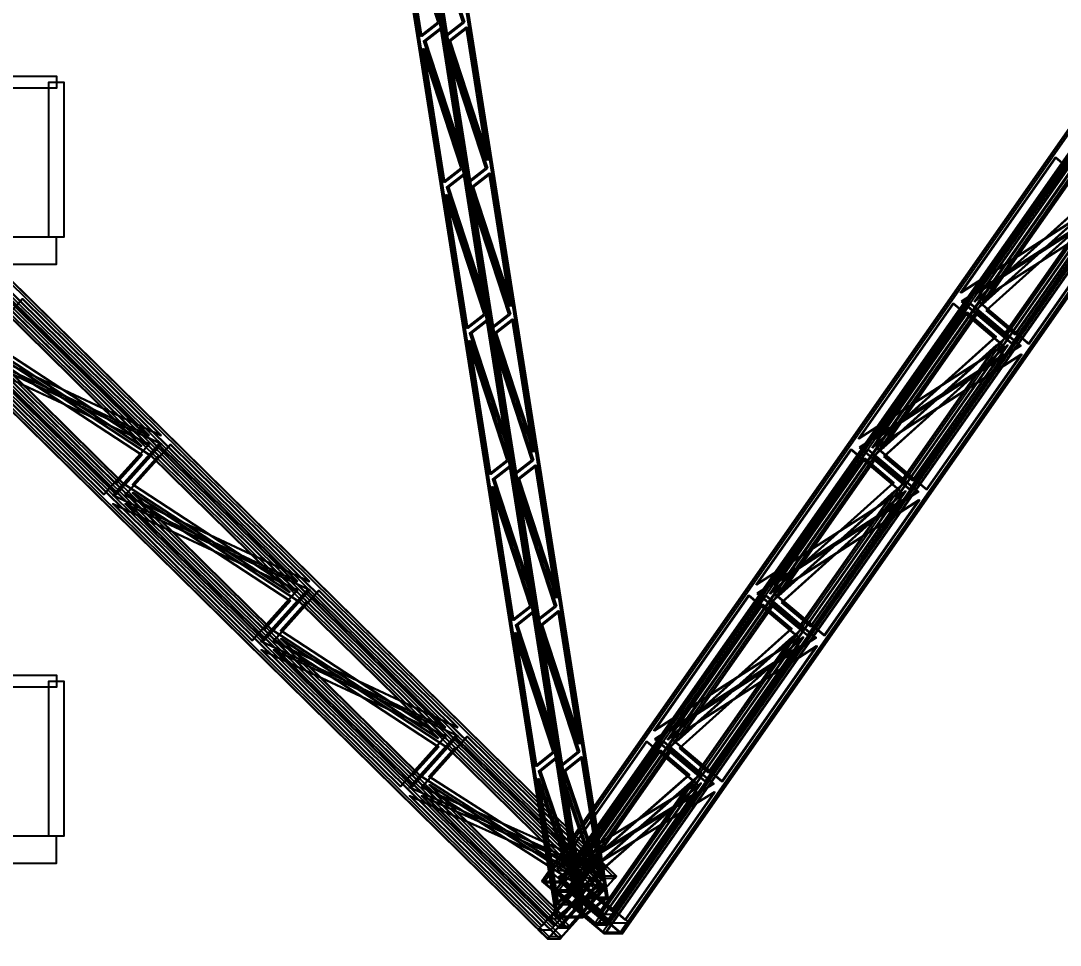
# Model space of a CAD drawing. Header units: millimetres. Extents: x -84906 to 117550, y -3000 to 338000.
# Drawn here: x 9036 to 16748, y 39720 to 46581 of the extents above; entities that cross this region are included whole.
import ezdxf

# ---------------------------------------------------------------- set-up
doc = ezdxf.new("R2010")
doc.units = ezdxf.units.MM
for name, color, linetype, lineweight in [('D-STR-CORE', 7, 'Continuous', 25), ('D-STR-DIM', 7, 'Continuous', 13), ('D-STR-STRC', 7, 'Continuous', 25)]:
    doc.layers.add(name, color=color, linetype=linetype, lineweight=lineweight)
doc.styles.add('OpenSansCondensed-Light', font='OpenSansCondensed-Light.ttf')
doc.styles.add('TOWER_UNICODE', font='Arial Unicode.ttf')
doc.dimstyles.new('EZDXF', dxfattribs={"dimtxt": 0.25, "dimasz": 0.175, "dimexe": 0.375, "dimexo": 0.125, "dimgap": 0.1, "dimtad": 1, "dimlfac": 100, "dimzin": 12, "dimdsep": 46, "dimtxsty": 'OpenSansCondensed-Light', "dimblk": 'ARCHTICK', "dimcen": 2.5, "dimazin": 3, "dimtfac": 0.5, "dimtmove": 2, "dimatfit": 3})

# ---------------------------------------------------------------- blocks, each defined once
blk = doc.blocks.new('_ARCHTICK')
at = {"color": 0, "linetype": 'BYBLOCK', "const_width": 0.15}
blk.add_lwpolyline([(-0.5, -0.5), (0.5, 0.5)], dxfattribs=at)

msp = doc.modelspace()

# ---------------------------------------------------------------- linework, layer by layer
at = {"layer": 'D-STR-CORE'}
for points in [[(4700, 46170), (9300, 46170), (9300, 46080), (4700, 46080)], [(9245, 44975), (9245, 46125), (9355, 46125), (9355, 44975)], [(4700, 44775), (9300, 44775), (9300, 44975), (4700, 44975)], [(4700, 41724.2), (9300, 41724.2), (9300, 41634.2), (4700, 41634.2)], [(9245, 40529.2), (9245, 41679.2), (9355, 41679.2), (9355, 40529.2)], [(4700, 40329.2), (9300, 40329.2), (9300, 40529.2), (4700, 40529.2)]]:
    msp.add_lwpolyline(points, close=True, dxfattribs=at)
at = {"layer": 'D-STR-STRC'}
for points in [[(13362, 40233.1), (12943.2, 39766.9), (-256.8, 52766.9), (162, 53233.1)], [(13366.7, 40233.1), (12947.9, 39766.9), (-252.1, 52766.9), (166.7, 53233.1)], [(13452.1, 40233.1), (13033.3, 39766.9), (-166.7, 52766.9), (252.1, 53233.1)], [(13456.8, 40233.1), (13038, 39766.9), (-162, 52766.9), (256.8, 53233.1)], [(13306.3, 40153), (13031.5, 39847), (-168.5, 52847), (106.3, 53153)], [(13311, 40153), (13036.2, 39847), (-163.8, 52847), (111, 53153)], [(13363.8, 40153), (13089, 39847), (-111, 52847), (163.8, 53153)], [(13368.5, 40153), (13093.7, 39847), (-106.3, 52847), (168.5, 53153)], [(12902.9, 40194.9), (13365.8, 39805.1), (22468.3, 52805.1), (22005.4, 53194.9)], [(12909.5, 40194.9), (13372.3, 39805.1), (22474.9, 52805.1), (22012, 53194.9)], [(13027.7, 40194.9), (13490.5, 39805.1), (22593.1, 52805.1), (22130.2, 53194.9)], [(13034.2, 40194.9), (13497.1, 39805.1), (22599.7, 52805.1), (22136.8, 53194.9)], [(13194.4, 40073.1), (13008.8, 39926.9), (10960.1, 52926.9), (11145.7, 53073.1)], [(13194.4, 40073.1), (13008.8, 39926.9), (10960.1, 52926.9), (11145.7, 53073.1)], [(13208.7, 40073.1), (13023.1, 39926.9), (10974.4, 52926.9), (11160, 53073.1)], [(13208.7, 40073.1), (13023.1, 39926.9), (10974.4, 52926.9), (11160, 53073.1)], [(13376.9, 40073.1), (13191.3, 39926.9), (11142.6, 52926.9), (11328.2, 53073.1)], [(13376.9, 40073.1), (13191.3, 39926.9), (11142.6, 52926.9), (11328.2, 53073.1)], [(13391.2, 40073.1), (13205.6, 39926.9), (11156.9, 52926.9), (11342.5, 53073.1)], [(13391.2, 40073.1), (13205.6, 39926.9), (11156.9, 52926.9), (11342.5, 53073.1)], [(13005, 40127.9), (13308.8, 39872.1), (22411.3, 52872.1), (22107.6, 53127.9)], [(13011.6, 40127.9), (13315.4, 39872.1), (22417.9, 52872.1), (22114.1, 53127.9)], [(13084.6, 40127.9), (13388.4, 39872.1), (22491, 52872.1), (22187.2, 53127.9)], [(13091.2, 40127.9), (13395, 39872.1), (22497.5, 52872.1), (22193.8, 53127.9)], [(12130.1, 46570.8), (11997.2, 46466.1), (11841.4, 47455.1)], [(12130.1, 46570.8), (11997.2, 46466.1), (11841.4, 47455.1)], [(12144.4, 46570.8), (12011.6, 46466.1), (11855.7, 47455.1)], [(12144.4, 46570.8), (12011.6, 46466.1), (11855.7, 47455.1)], [(12312.6, 46570.8), (12179.7, 46466.1), (12023.8, 47455.1)], [(12312.6, 46570.8), (12179.7, 46466.1), (12023.8, 47455.1)], [(12326.9, 46570.8), (12194, 46466.1), (12038.2, 47455.1)], [(12326.9, 46570.8), (12194, 46466.1), (12038.2, 47455.1)], [(12313.1, 45544.9), (12157.3, 46533.9), (12024.4, 46429.2)], [(12313.1, 45544.9), (12157.3, 46533.9), (12024.4, 46429.2)], [(12327.4, 45544.9), (12171.6, 46533.9), (12038.7, 46429.2)], [(12327.4, 45544.9), (12171.6, 46533.9), (12038.7, 46429.2)], [(12495.6, 45544.9), (12339.7, 46533.9), (12206.9, 46429.2)], [(12495.6, 45544.9), (12339.7, 46533.9), (12206.9, 46429.2)], [(12509.9, 45544.9), (12354, 46533.9), (12221.2, 46429.2)], [(12509.9, 45544.9), (12354, 46533.9), (12221.2, 46429.2)], [(12300.8, 45487.5), (12168, 45382.8), (12012.1, 46371.8)], [(12300.8, 45487.5), (12168, 45382.8), (12012.1, 46371.8)], [(12315.1, 45487.5), (12182.3, 45382.8), (12026.4, 46371.8)], [(12315.1, 45487.5), (12182.3, 45382.8), (12026.4, 46371.8)], [(12483.3, 45487.5), (12350.4, 45382.8), (12194.6, 46371.8)], [(12483.3, 45487.5), (12350.4, 45382.8), (12194.6, 46371.8)], [(12497.6, 45487.5), (12364.7, 45382.8), (12208.9, 46371.8)], [(12497.6, 45487.5), (12364.7, 45382.8), (12208.9, 46371.8)], [(16006.3, 44561.4), (16709.3, 45565.4), (17081.7, 45251.7)], [(16012.8, 44561.4), (16715.8, 45565.4), (17088.3, 45251.7)], [(16131, 44561.4), (16834.1, 45565.4), (17206.5, 45251.7)], [(16137.6, 44561.4), (16840.6, 45565.4), (17213.1, 45251.7)], [(12483.9, 44461.5), (12328, 45450.6), (12195.1, 45345.9)], [(12483.9, 44461.5), (12328, 45450.6), (12195.1, 45345.9)], [(12498.2, 44461.5), (12342.3, 45450.6), (12209.4, 45345.9)], [(12498.2, 44461.5), (12342.3, 45450.6), (12209.4, 45345.9)], [(12666.3, 44461.5), (12510.5, 45450.6), (12377.6, 45345.9)], [(12666.3, 44461.5), (12510.5, 45450.6), (12377.6, 45345.9)], [(12680.6, 44461.5), (12524.8, 45450.6), (12391.9, 45345.9)], [(12680.6, 44461.5), (12524.8, 45450.6), (12391.9, 45345.9)], [(16108.4, 44494.4), (16811.4, 45498.4), (17024.8, 45318.7)], [(16115, 44494.4), (16818, 45498.4), (17031.3, 45318.7)], [(16188, 44494.4), (16891, 45498.4), (17104.4, 45318.7)], [(16194.6, 44494.4), (16897.6, 45498.4), (17111, 45318.7)], [(12471.6, 44404.1), (12338.7, 44299.4), (12182.8, 45288.5)], [(12471.6, 44404.1), (12338.7, 44299.4), (12182.8, 45288.5)], [(12485.9, 44404.1), (12353, 44299.4), (12197.1, 45288.5)], [(12485.9, 44404.1), (12353, 44299.4), (12197.1, 45288.5)], [(12654, 44404.1), (12521.2, 44299.4), (12365.3, 45288.5)], [(12654, 44404.1), (12521.2, 44299.4), (12365.3, 45288.5)], [(12668.3, 44404.1), (12535.5, 44299.4), (12379.6, 45288.5)], [(12668.3, 44404.1), (12535.5, 44299.4), (12379.6, 45288.5)], [(16116, 44431.3), (16329.3, 44251.6), (17032.3, 45255.6)], [(16122.5, 44431.3), (16335.9, 44251.6), (17038.9, 45255.6)], [(16195.6, 44431.3), (16408.9, 44251.6), (17112, 45255.6)], [(16202.2, 44431.3), (16415.5, 44251.6), (17118.5, 45255.6)], [(16013.8, 44498.3), (16386.3, 44184.6), (17089.3, 45188.6)], [(16020.4, 44498.3), (16392.9, 44184.6), (17095.9, 45188.6)], [(16138.6, 44498.3), (16511.1, 44184.6), (17214.1, 45188.6)], [(16145.2, 44498.3), (16517.6, 44184.6), (17220.7, 45188.6)], [(9985.3, 43503.6), (8954.9, 44518.4), (8617.9, 44143.3)], [(9990.1, 43503.6), (8959.7, 44518.4), (8622.7, 44143.3)], [(10075.5, 43503.6), (9045, 44518.4), (8708.1, 44143.3)], [(10080.2, 43503.6), (9049.8, 44518.4), (8712.8, 44143.3)], [(9929.7, 43423.5), (8899.2, 44438.3), (8706.2, 44223.4)], [(9934.4, 43423.5), (8904, 44438.3), (8711, 44223.4)], [(9987.2, 43423.5), (8956.8, 44438.3), (8763.7, 44223.4)], [(9991.9, 43423.5), (8961.5, 44438.3), (8768.5, 44223.4)], [(15247.7, 43478), (15950.7, 44482.1), (16323.2, 44168.4)], [(15254.3, 43478), (15957.3, 44482.1), (16329.8, 44168.4)], [(15372.5, 43478), (16075.5, 44482.1), (16448, 44168.4)], [(15379.1, 43478), (16082.1, 44482.1), (16454.6, 44168.4)], [(12654.6, 43378.2), (12498.7, 44367.2), (12365.9, 44262.5)], [(12654.6, 43378.2), (12498.7, 44367.2), (12365.9, 44262.5)], [(12668.9, 43378.2), (12513, 44367.2), (12380.2, 44262.5)], [(12668.9, 43378.2), (12513, 44367.2), (12380.2, 44262.5)], [(12837, 43378.2), (12681.2, 44367.2), (12548.3, 44262.5)], [(12837, 43378.2), (12681.2, 44367.2), (12548.3, 44262.5)], [(12851.4, 43378.2), (12695.5, 44367.2), (12562.6, 44262.5)], [(12851.4, 43378.2), (12695.5, 44367.2), (12562.6, 44262.5)], [(15349.9, 43411), (16052.9, 44415.1), (16266.2, 44235.4)], [(15356.4, 43411), (16059.4, 44415.1), (16272.8, 44235.4)], [(15429.5, 43411), (16132.5, 44415.1), (16345.9, 44235.4)], [(15436.1, 43411), (16139.1, 44415.1), (16352.4, 44235.4)], [(12642.3, 43320.8), (12509.4, 43216.1), (12353.6, 44205.1)], [(12642.3, 43320.8), (12509.4, 43216.1), (12353.6, 44205.1)], [(12656.6, 43320.8), (12523.7, 43216.1), (12367.9, 44205.1)], [(12656.6, 43320.8), (12523.7, 43216.1), (12367.9, 44205.1)], [(12824.8, 43320.8), (12691.9, 43216.1), (12536, 44205.1)], [(12824.8, 43320.8), (12691.9, 43216.1), (12536, 44205.1)], [(12839.1, 43320.8), (12706.2, 43216.1), (12550.3, 44205.1)], [(12839.1, 43320.8), (12706.2, 43216.1), (12550.3, 44205.1)], [(9931.5, 43359.9), (9738.5, 43145), (8708.1, 44159.8)], [(9936.3, 43359.9), (9743.2, 43145), (8712.8, 44159.8)], [(9989, 43359.9), (9796, 43145), (8765.6, 44159.8)], [(9993.8, 43359.9), (9800.8, 43145), (8770.3, 44159.8)], [(15357.4, 43347.9), (15570.8, 43168.3), (16273.8, 44172.3)], [(15364, 43347.9), (15577.3, 43168.3), (16280.3, 44172.3)], [(15437, 43347.9), (15650.4, 43168.3), (16353.4, 44172.3)], [(15443.6, 43347.9), (15657, 43168.3), (16360, 44172.3)], [(9987.2, 43440), (9650.2, 43064.9), (8619.8, 44079.7)], [(9991.9, 43440), (9655, 43064.9), (8624.5, 44079.7)], [(10077.3, 43440), (9740.3, 43064.9), (8709.9, 44079.7)], [(10082.1, 43440), (9745.1, 43064.9), (8714.7, 44079.7)], [(15255.3, 43414.9), (15627.7, 43101.3), (16330.8, 44105.3)], [(15261.8, 43414.9), (15634.3, 43101.3), (16337.3, 44105.3)], [(15380.1, 43414.9), (15752.5, 43101.3), (16455.5, 44105.3)], [(15386.6, 43414.9), (15759.1, 43101.3), (16462.1, 44105.3)], [(11085.3, 42420.3), (10054.9, 43435.1), (9717.9, 43060)], [(11090.1, 42420.3), (10059.7, 43435.1), (9722.7, 43060)], [(11175.5, 42420.3), (10145, 43435.1), (9808.1, 43060)], [(11180.2, 42420.3), (10149.8, 43435.1), (9812.8, 43060)], [(11029.7, 42340.2), (9999.2, 43355), (9806.2, 43140.1)], [(11034.4, 42340.2), (10004, 43355), (9811, 43140.1)], [(11087.2, 42340.2), (10056.8, 43355), (9863.7, 43140.1)], [(11091.9, 42340.2), (10061.5, 43355), (9868.5, 43140.1)], [(14489.2, 42394.7), (15192.2, 43398.7), (15564.7, 43085.1)], [(14495.7, 42394.7), (15198.8, 43398.7), (15571.2, 43085.1)], [(14614, 42394.7), (15317, 43398.7), (15689.4, 43085.1)], [(14620.5, 42394.7), (15323.5, 43398.7), (15696, 43085.1)], [(12825.3, 42294.9), (12669.4, 43283.9), (12536.6, 43179.2)], [(12825.3, 42294.9), (12669.4, 43283.9), (12536.6, 43179.2)], [(12839.6, 42294.9), (12683.8, 43283.9), (12550.9, 43179.2)], [(12839.6, 42294.9), (12683.8, 43283.9), (12550.9, 43179.2)], [(13007.8, 42294.9), (12851.9, 43283.9), (12719, 43179.2)], [(13007.8, 42294.9), (12851.9, 43283.9), (12719, 43179.2)], [(13022.1, 42294.9), (12866.2, 43283.9), (12733.4, 43179.2)], [(13022.1, 42294.9), (12866.2, 43283.9), (12733.4, 43179.2)], [(14591.3, 42327.7), (15294.3, 43331.7), (15507.7, 43152.1)], [(14597.9, 42327.7), (15300.9, 43331.7), (15514.2, 43152.1)], [(14670.9, 42327.7), (15373.9, 43331.7), (15587.3, 43152.1)], [(14677.5, 42327.7), (15380.5, 43331.7), (15593.9, 43152.1)], [(12813, 42237.5), (12680.1, 42132.8), (12524.3, 43121.8)], [(12813, 42237.5), (12680.1, 42132.8), (12524.3, 43121.8)], [(12827.3, 42237.5), (12694.5, 42132.8), (12538.6, 43121.8)], [(12827.3, 42237.5), (12694.5, 42132.8), (12538.6, 43121.8)], [(12995.5, 42237.5), (12862.6, 42132.8), (12706.7, 43121.8)], [(12995.5, 42237.5), (12862.6, 42132.8), (12706.7, 43121.8)], [(13009.8, 42237.5), (12876.9, 42132.8), (12721.1, 43121.8)], [(13009.8, 42237.5), (12876.9, 42132.8), (12721.1, 43121.8)], [(11031.5, 42276.6), (10838.5, 42061.7), (9808.1, 43076.5)], [(11036.3, 42276.6), (10843.2, 42061.7), (9812.8, 43076.5)], [(11089, 42276.6), (10896, 42061.7), (9865.6, 43076.5)], [(11093.8, 42276.6), (10900.8, 42061.7), (9870.3, 43076.5)], [(14598.9, 42264.6), (14812.2, 42084.9), (15515.2, 43089)], [(14605.4, 42264.6), (14818.8, 42084.9), (15521.8, 43089)], [(14678.5, 42264.6), (14891.9, 42084.9), (15594.9, 43089)], [(14685.1, 42264.6), (14898.4, 42084.9), (15601.4, 43089)], [(11087.2, 42356.7), (10750.2, 41981.6), (9719.8, 42996.4)], [(11091.9, 42356.7), (10755, 41981.6), (9724.5, 42996.4)], [(11177.3, 42356.7), (10840.3, 41981.6), (9809.9, 42996.4)], [(11182.1, 42356.7), (10845.1, 41981.6), (9814.7, 42996.4)], [(14496.7, 42331.6), (14869.2, 42017.9), (15572.2, 43022)], [(14503.3, 42331.6), (14875.8, 42017.9), (15578.8, 43022)], [(14621.5, 42331.6), (14994, 42017.9), (15697, 43022)], [(14628.1, 42331.6), (15000.6, 42017.9), (15703.6, 43022)], [(12185.3, 41337), (11154.9, 42351.8), (10817.9, 41976.6)], [(12190.1, 41337), (11159.7, 42351.8), (10822.7, 41976.6)], [(12275.5, 41337), (11245, 42351.8), (10908.1, 41976.6)], [(12280.2, 41337), (11249.8, 42351.8), (10912.8, 41976.6)], [(12129.7, 41256.8), (11099.2, 42271.7), (10906.2, 42056.8)], [(12134.4, 41256.8), (11104, 42271.7), (10911, 42056.8)], [(12187.2, 41256.8), (11156.8, 42271.7), (10963.7, 42056.8)], [(12191.9, 41256.8), (11161.5, 42271.7), (10968.5, 42056.8)], [(13730.6, 41311.4), (14433.6, 42315.4), (14806.1, 42001.7)], [(13737.2, 41311.4), (14440.2, 42315.4), (14812.7, 42001.7)], [(13855.4, 41311.4), (14558.4, 42315.4), (14930.9, 42001.7)], [(13862, 41311.4), (14565, 42315.4), (14937.5, 42001.7)], [(12996, 41211.5), (12840.2, 42200.6), (12707.3, 42095.9)], [(12996, 41211.5), (12840.2, 42200.6), (12707.3, 42095.9)], [(13010.3, 41211.5), (12854.5, 42200.6), (12721.6, 42095.9)], [(13010.3, 41211.5), (12854.5, 42200.6), (12721.6, 42095.9)], [(13178.5, 41211.5), (13022.6, 42200.6), (12889.8, 42095.9)], [(13178.5, 41211.5), (13022.6, 42200.6), (12889.8, 42095.9)], [(13192.8, 41211.5), (13036.9, 42200.6), (12904.1, 42095.9)], [(13192.8, 41211.5), (13036.9, 42200.6), (12904.1, 42095.9)], [(13832.8, 41244.4), (14535.8, 42248.4), (14749.1, 42068.7)], [(13839.3, 41244.4), (14542.3, 42248.4), (14755.7, 42068.7)], [(13912.4, 41244.4), (14615.4, 42248.4), (14828.8, 42068.7)], [(13919, 41244.4), (14622, 42248.4), (14835.3, 42068.7)], [(12983.7, 41154.1), (12850.9, 41049.4), (12695, 42038.5)], [(12983.7, 41154.1), (12850.9, 41049.4), (12695, 42038.5)], [(12998.1, 41154.1), (12865.2, 41049.4), (12709.3, 42038.5)], [(12998.1, 41154.1), (12865.2, 41049.4), (12709.3, 42038.5)], [(13166.2, 41154.1), (13033.3, 41049.4), (12877.5, 42038.5)], [(13166.2, 41154.1), (13033.3, 41049.4), (12877.5, 42038.5)], [(13180.5, 41154.1), (13047.7, 41049.4), (12891.8, 42038.5)], [(13180.5, 41154.1), (13047.7, 41049.4), (12891.8, 42038.5)], [(12131.5, 41193.2), (11938.5, 40978.3), (10908.1, 41993.2)], [(12136.3, 41193.2), (11943.2, 40978.3), (10912.8, 41993.2)], [(12189, 41193.2), (11996, 40978.3), (10965.6, 41993.2)], [(12193.8, 41193.2), (12000.8, 40978.3), (10970.3, 41993.2)], [(13840.3, 41181.3), (14053.7, 41001.6), (14756.7, 42005.6)], [(13846.9, 41181.3), (14060.2, 41001.6), (14763.3, 42005.6)], [(13919.9, 41181.3), (14133.3, 41001.6), (14836.3, 42005.6)], [(13926.5, 41181.3), (14139.9, 41001.6), (14842.9, 42005.6)], [(12187.2, 41273.4), (11850.2, 40898.2), (10819.8, 41913)], [(12191.9, 41273.4), (11855, 40898.2), (10824.5, 41913)], [(12277.3, 41273.4), (11940.3, 40898.2), (10909.9, 41913)], [(12282.1, 41273.4), (11945.1, 40898.2), (10914.7, 41913)], [(13738.2, 41248.3), (14110.7, 40934.6), (14813.7, 41938.6)], [(13744.7, 41248.3), (14117.2, 40934.6), (14820.2, 41938.6)], [(13863, 41248.3), (14235.4, 40934.6), (14938.4, 41938.6)], [(13869.5, 41248.3), (14242, 40934.6), (14945, 41938.6)], [(13234.9, 40303.3), (12254.9, 41268.4), (11917.9, 40893.3)], [(13239.7, 40303.3), (12259.7, 41268.4), (11922.7, 40893.3)], [(13325, 40303.3), (12345, 41268.4), (12008.1, 40893.3)], [(13329.8, 40303.3), (12349.8, 41268.4), (12012.8, 40893.3)], [(13179.2, 40223.2), (12199.2, 41188.3), (12006.2, 40973.4)], [(13184, 40223.2), (12204, 41188.3), (12011, 40973.4)], [(13236.7, 40223.2), (12256.8, 41188.3), (12063.7, 40973.4)], [(13241.5, 40223.2), (12261.5, 41188.3), (12068.5, 40973.4)], [(13012.3, 40285.5), (13675.1, 41232.1), (14047.6, 40918.4)], [(13018.9, 40285.5), (13681.7, 41232.1), (14054.1, 40918.4)], [(13137.1, 40285.5), (13799.9, 41232.1), (14172.3, 40918.4)], [(13143.7, 40285.5), (13806.4, 41232.1), (14178.9, 40918.4)], [(13156, 40196.6), (13010.9, 41117.2), (12878, 41012.5)], [(13156, 40196.6), (13010.9, 41117.2), (12878, 41012.5)], [(13170.3, 40196.6), (13025.2, 41117.2), (12892.3, 41012.5)], [(13170.3, 40196.6), (13025.2, 41117.2), (12892.3, 41012.5)], [(13338.4, 40196.6), (13193.4, 41117.2), (13060.5, 41012.5)], [(13338.4, 40196.6), (13193.4, 41117.2), (13060.5, 41012.5)], [(13352.8, 40196.6), (13207.7, 41117.2), (13074.8, 41012.5)], [(13352.8, 40196.6), (13207.7, 41117.2), (13074.8, 41012.5)], [(13114.5, 40218.5), (13777.2, 41165.1), (13990.6, 40985.4)], [(13121, 40218.5), (13783.8, 41165.1), (13997.1, 40985.4)], [(13194.1, 40218.5), (13856.9, 41165.1), (14070.2, 40985.4)], [(13200.7, 40218.5), (13863.4, 41165.1), (14076.8, 40985.4)], [(13143.7, 40139.2), (13010.8, 40034.5), (12865.7, 40955.1)], [(13143.7, 40139.2), (13010.8, 40034.5), (12865.7, 40955.1)], [(13158, 40139.2), (13025.1, 40034.5), (12880.1, 40955.1)], [(13158, 40139.2), (13025.1, 40034.5), (12880.1, 40955.1)], [(13326.2, 40139.2), (13193.3, 40034.5), (13048.2, 40955.1)], [(13326.2, 40139.2), (13193.3, 40034.5), (13048.2, 40955.1)], [(13340.5, 40139.2), (13207.6, 40034.5), (13062.5, 40955.1)], [(13340.5, 40139.2), (13207.6, 40034.5), (13062.5, 40955.1)], [(13181.1, 40159.6), (12988.1, 39944.7), (12008.1, 40909.8)], [(13185.8, 40159.6), (12992.8, 39944.7), (12012.8, 40909.8)], [(13238.6, 40159.6), (13045.6, 39944.7), (12065.6, 40909.8)], [(13243.4, 40159.6), (13050.3, 39944.7), (12070.3, 40909.8)], [(13122, 40155.4), (13335.4, 39975.8), (13998.1, 40922.3)], [(13128.6, 40155.4), (13342, 39975.8), (14004.7, 40922.3)], [(13201.7, 40155.4), (13415, 39975.8), (14077.8, 40922.3)], [(13208.2, 40155.4), (13421.6, 39975.8), (14084.3, 40922.3)], [(13236.8, 40239.7), (12899.8, 39864.6), (11919.8, 40829.7)], [(13241.5, 40239.7), (12904.5, 39864.6), (11924.5, 40829.7)], [(13326.9, 40239.7), (12989.9, 39864.6), (12009.9, 40829.7)], [(13331.6, 40239.7), (12994.7, 39864.6), (12014.7, 40829.7)], [(13019.9, 40222.4), (13392.4, 39908.8), (14055.1, 40855.3)], [(13026.5, 40222.4), (13398.9, 39908.8), (14061.7, 40855.3)], [(13144.7, 40222.4), (13517.2, 39908.8), (14179.9, 40855.3)], [(13151.2, 40222.4), (13523.7, 39908.8), (14186.5, 40855.3)], [(13387.3, 40301.6), (13292.4, 40301.6), (12873.6, 39835.4), (12968.5, 39835.4)], [(12958.4, 40274.2), (13089.8, 40274.2), (13552.7, 39884.4), (13421.3, 39884.4)], [(12902.9, 40194.9), (13034.2, 40194.9), (13048.7, 40182.7), (12917.3, 40182.7)], [(12902.9, 40194.9), (13034.2, 40194.9), (13497.1, 39805.1), (13365.8, 39805.1)], [(13456.8, 40233.1), (13362, 40233.1), (12943.2, 39766.9), (13038, 39766.9)], [(13236.7, 40221.5), (13299, 40221.5), (13024.2, 39915.5), (12961.9, 39915.5)], [(13146.8, 40207.2), (13060.6, 40207.2), (13364.3, 39951.4), (13450.5, 39951.4)], [(13456.8, 40233.1), (13362, 40233.1), (13348.9, 40218.5), (13443.7, 40218.5)], [(13179.5, 40167.4), (13376.3, 40167.4), (13190.7, 40021.2), (12994, 40021.2)], [(13376.3, 40167.4), (13179.5, 40167.4), (12994, 40021.2), (13190.7, 40021.2)], [(13091.2, 40127.9), (13005, 40127.9), (13019.5, 40115.7), (13105.7, 40115.7)], [(13091.2, 40127.9), (13005, 40127.9), (13308.8, 39872.1), (13395, 39872.1)], [(13306.3, 40153), (13368.5, 40153), (13093.7, 39847), (13031.5, 39847)], [(13306.3, 40153), (13368.5, 40153), (13355.5, 40138.4), (13293.2, 40138.4)], [(13194.4, 40073.1), (13391.2, 40073.1), (13205.6, 39926.9), (13008.8, 39926.9)], [(13391.2, 40073.1), (13194.4, 40073.1), (13008.8, 39926.9), (13205.6, 39926.9)], [(13194.4, 40073.1), (13391.2, 40073.1), (13382.7, 40066.5), (13186, 40066.5)], [(13391.2, 40073.1), (13194.4, 40073.1), (13186, 40066.5), (13382.7, 40066.5)], [(13017.3, 39933.5), (13214, 39933.5), (13205.6, 39926.9), (13008.8, 39926.9)], [(13214, 39933.5), (13017.3, 39933.5), (13008.8, 39926.9), (13205.6, 39926.9)], [(13380.5, 39884.3), (13294.3, 39884.3), (13308.8, 39872.1), (13395, 39872.1)], [(13044.5, 39861.6), (13106.8, 39861.6), (13093.7, 39847), (13031.5, 39847)], [(13351.3, 39817.3), (13482.7, 39817.3), (13497.1, 39805.1), (13365.8, 39805.1)], [(13051.1, 39781.5), (12956.3, 39781.5), (12943.2, 39766.9), (13038, 39766.9)]]:
    msp.add_lwpolyline(points, close=True, dxfattribs=at)
for points in [[(13348.9, 40218.5), (148.9, 53218.5)], [(13362, 40233.1), (162, 53233.1)], [(13443.7, 40218.5), (243.7, 53218.5)], [(13456.8, 40233.1), (256.8, 53233.1)], [(13293.2, 40138.4), (93.2, 53138.4)], [(13306.3, 40153), (106.3, 53153)], [(13355.5, 40138.4), (155.5, 53138.4)], [(13368.5, 40153), (168.5, 53153)], [(12902.9, 40194.9), (22005.4, 53194.9)], [(12917.3, 40182.7), (22019.9, 53182.7)], [(13034.2, 40194.9), (22136.8, 53194.9)], [(13048.7, 40182.7), (22151.3, 53182.7)], [(13186, 40066.5), (11137.3, 53066.5)], [(13186, 40066.5), (11137.3, 53066.5)], [(13194.4, 40073.1), (11145.7, 53073.1)], [(13194.4, 40073.1), (11145.7, 53073.1)], [(13382.7, 40066.5), (11334, 53066.5)], [(13382.7, 40066.5), (11334, 53066.5)], [(13391.2, 40073.1), (11342.5, 53073.1)], [(13391.2, 40073.1), (11342.5, 53073.1)], [(13005, 40127.9), (22107.6, 53127.9)], [(13019.5, 40115.7), (22122, 53115.7)], [(13091.2, 40127.9), (22193.8, 53127.9)], [(13105.7, 40115.7), (22208.2, 53115.7)], [(13008.8, 39926.9), (10960.1, 52926.9)], [(13008.8, 39926.9), (10960.1, 52926.9)], [(13017.3, 39933.5), (10968.5, 52933.5)], [(13017.3, 39933.5), (10968.5, 52933.5)], [(13205.6, 39926.9), (11156.9, 52926.9)], [(13205.6, 39926.9), (11156.9, 52926.9)], [(13214, 39933.5), (11165.3, 52933.5)], [(13214, 39933.5), (11165.3, 52933.5)], [(13031.5, 39847), (-168.5, 52847)], [(13044.5, 39861.6), (-155.5, 52861.6)], [(13093.7, 39847), (-106.3, 52847)], [(13106.8, 39861.6), (-93.2, 52861.6)], [(13294.3, 39884.3), (22396.9, 52884.3)], [(13308.8, 39872.1), (22411.3, 52872.1)], [(13380.5, 39884.3), (22483.1, 52884.3)], [(13395, 39872.1), (22497.5, 52872.1)], [(12943.2, 39766.9), (-256.8, 52766.9)], [(12956.3, 39781.5), (-243.7, 52781.5)], [(13038, 39766.9), (-162, 52766.9)], [(13051.1, 39781.5), (-148.9, 52781.5)], [(13351.3, 39817.3), (22453.9, 52817.3)], [(13365.8, 39805.1), (22468.3, 52805.1)], [(13482.7, 39817.3), (22585.2, 52817.3)], [(13497.1, 39805.1), (22599.7, 52805.1)], [(12902.9, 40194.9), (12958.4, 40274.2)], [(13034.2, 40194.9), (13089.8, 40274.2)], [(13362, 40233.1), (13292.4, 40301.6)], [(13456.8, 40233.1), (13387.3, 40301.6)], [(13005, 40127.9), (13060.6, 40207.2)], [(13091.2, 40127.9), (13146.8, 40207.2)], [(13306.3, 40153), (13236.7, 40221.5)], [(13368.5, 40153), (13299, 40221.5)], [(13194.4, 40073.1), (13179.5, 40167.4)], [(13194.4, 40073.1), (13179.5, 40167.4)], [(13391.2, 40073.1), (13376.3, 40167.4)], [(13391.2, 40073.1), (13376.3, 40167.4)], [(13008.8, 39926.9), (12994, 40021.2)], [(13008.8, 39926.9), (12994, 40021.2)], [(13205.6, 39926.9), (13190.7, 40021.2)], [(13205.6, 39926.9), (13190.7, 40021.2)], [(13308.8, 39872.1), (13364.3, 39951.4)], [(13395, 39872.1), (13450.5, 39951.4)], [(13031.5, 39847), (12961.9, 39915.5)], [(13093.7, 39847), (13024.2, 39915.5)], [(13365.8, 39805.1), (13421.3, 39884.4)], [(13497.1, 39805.1), (13552.7, 39884.4)], [(12943.2, 39766.9), (12873.6, 39835.4)], [(13038, 39766.9), (12968.5, 39835.4)]]:
    msp.add_lwpolyline(points, dxfattribs=at)

# ---------------------------------------------------------------- dimensions: what is measured, and where the dimension line sits
at = {"layer": 'D-STR-DIM'}
for base, p2 in [((116500, 0), (0, 223550)), ((85000, 0), (0, 125000))]:
    msp.add_linear_dim(base=base, p1=(0, 0), p2=p2, angle=90, dimstyle='EZDXF', override={"dimtxt": 4200, "dimasz": 1875, "dimexe": 1050, "dimexo": 900, "dimgap": 1050, "dimtad": 1, "dimdec": 0, "dimlfac": 1, "dimlunit": 2, "dimtxsty": 'TOWER_UNICODE', "dimclrd": 7, "dimclre": 7, "dimclrt": 7}, dxfattribs=at).render()

doc.saveas('drawing.dxf')
